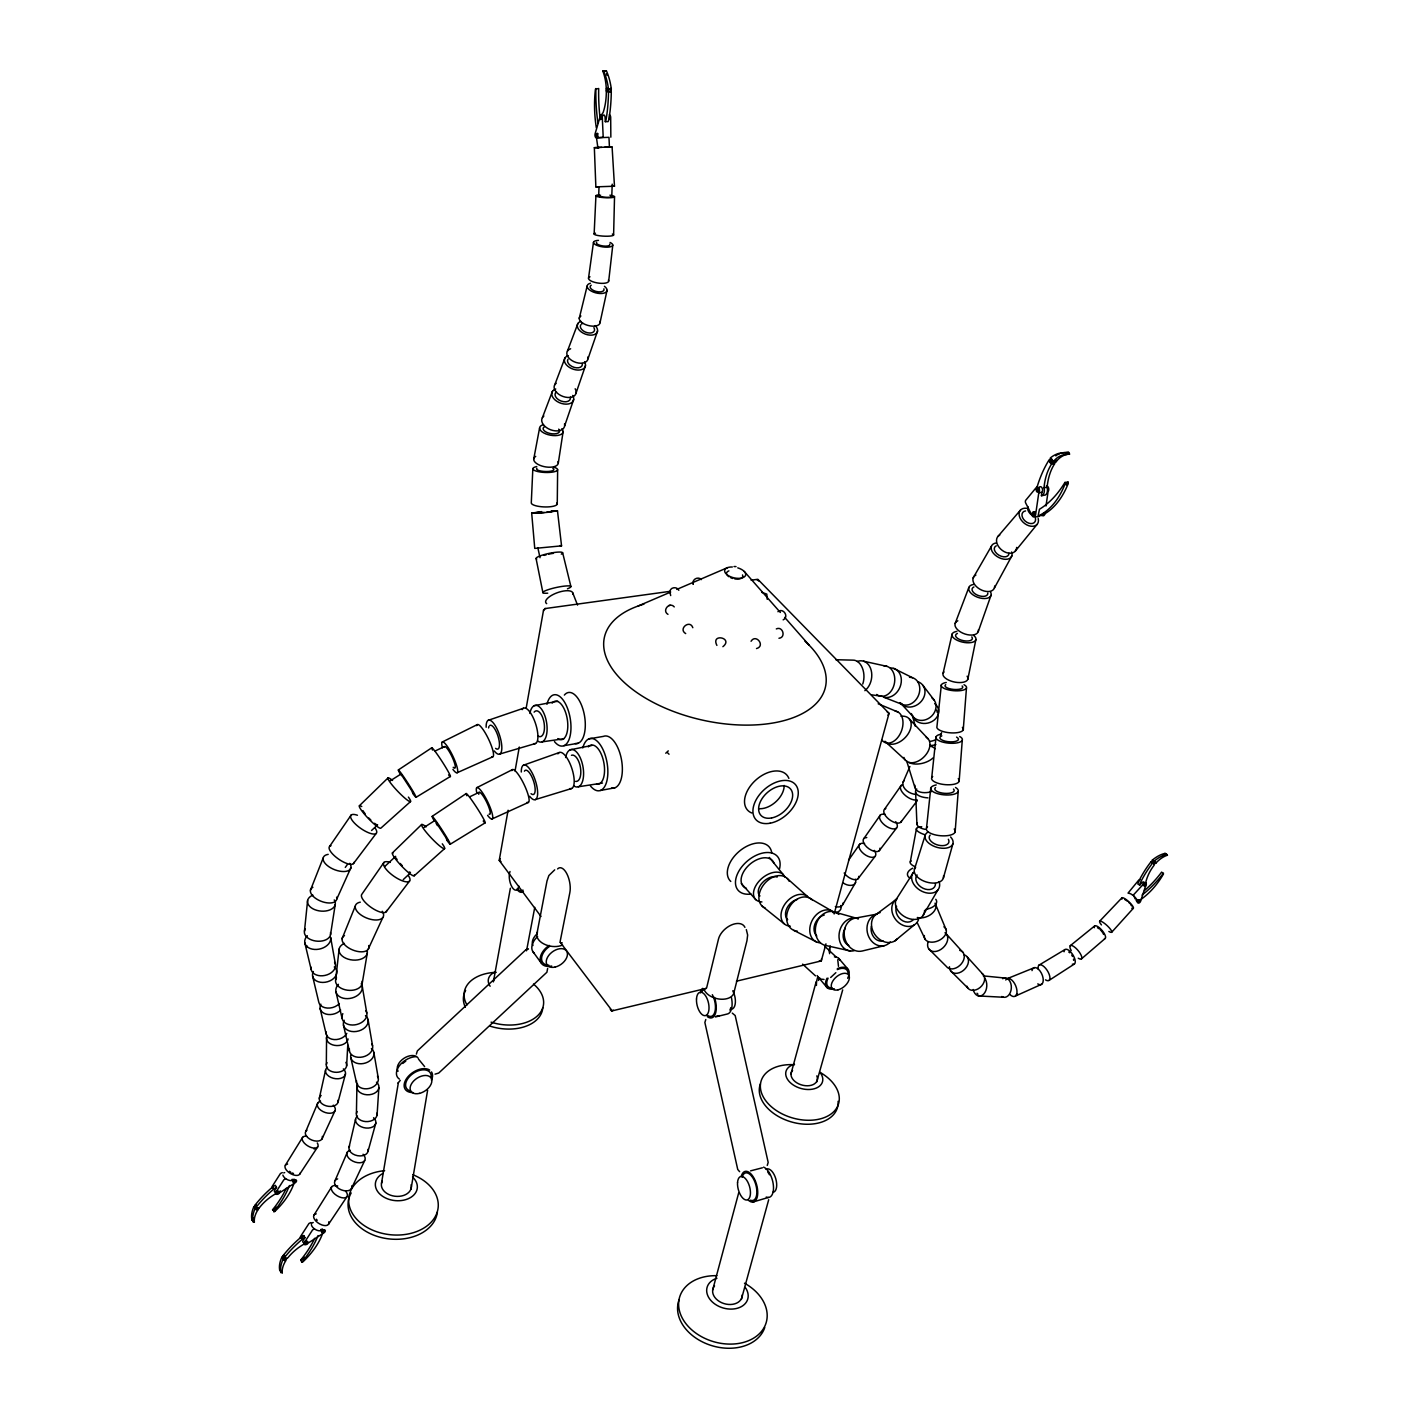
<?xml version="1.0" encoding="UTF-8"?>
<svg xmlns="http://www.w3.org/2000/svg" width="1419" height="1419" viewBox="0 0 1419 1419"><rect width="100%" height="100%" fill="white"/><g stroke="black" fill="none" stroke-linecap="round" stroke-linejoin="round"><path stroke-width="1.5" d="M326.335 1064.427L326.565 1037.289M557.259 503.922L557.632 469.76M356.417 1113.418L356.914 1086.174M821.512 958.889L821.282 960.929L736.443 981.185M613.611 234.969L614.533 196.709M416.37 1054.104L417.363 1050.894L525.669 949.967L528.436 948.921M838.469 966.321L837.76 959.723M598.694 195.875L598.978 187.627M611.766 196.567L612.21 184.186M543.548 610.844L544.807 608.609L669.91 591.368C670.46 587.023 677.129 586.366 678.832 590.304M532.834 468.678L531.291 502.805A13.002 3.547 2.2 0 0 545.588 506.955A13.002 3.547 2.2 0 0 556.904 502.982M594.135 233.975L595.927 195.733M346.626 1065.988L347.761 1045.2M693.111 583.883C691.816 579.324 698.325 576.025 701.323 579.626M377.082 1114.979L378.855 1087.841M669.75 591.368L670.69 595.572M1039.293 487.249A3.14 1.969 83.9 0 1 1042.096 487.994A3.14 1.969 83.9 0 1 1041.901 492.358L1041.422 495.71L1042.273 495.408A5.995 3.76 83.9 0 0 1044.012 487.728A46.313 29.604 83.7 0 1 1051.248 464.563L1051.55 462.896A2.022 1.277 84.5 0 1 1050.095 460.075L1048.978 460.093A115.702 75.118 82.7 0 0 1037.005 487.302M1041.422 495.71L1045.36 495.018A5.995 3.778 83.9 0 0 1047.116 487.338A46.277 29.622 83.7 0 1 1054.37 464.19L1054.672 462.541A2.022 1.277 84.5 0 1 1053.696 462.097M955.129 832.031L958.197 791.518M959.138 781.337L962.277 740.186M963.253 729.827L966.463 688.038M304.464 931.095L307.604 900.515M1138.02 901.491C1140.628 896.613 1140.096 905.233 1137.133 901.03M1153.647 862.628L1150.915 861.883A76.183 50.037 -60.2 0 0 1138.286 882.192L1137.896 884.055L1139.705 885.101L1140.113 883.221A76.254 50.037 -60.2 0 1 1152.742 862.912C1155.226 866.087 1157.602 860.907 1152.246 860.198A32.832 21.817 -60.2 0 1 1165.052 853.369L1167.429 855.214A25.045 16.638 -60.3 0 0 1156.13 862.858L1153.647 862.078M941.347 684.863L936.966 726.457A13.321 4.629 5.2 0 0 951.706 732.913A13.321 4.629 5.2 0 0 962.384 727.379M931.715 777.701L936.043 736.78M1143.661 885.048L1144.69 886.13L1145.594 883.948L1143.661 885.048L1145.523 886.219L1140.557 901.402A2.217 1.472 -59.8 0 1 1137.612 902.644L1136.122 900.338M926.501 828.146L930.793 787.864M335.647 979.855L339.123 949.063M608.698 281.033L612.795 245.079M1044.881 513.589L1044.827 513.98A3.193 2.004 83.4 0 1 1042.238 515.505M588.495 278.301L593.461 242.418M1038.797 492.748L1035.551 515.186A3.21 2.004 83.4 0 1 1032.11 515.647L1025.671 502.982A1.987 1.242 83.6 0 1 1025.777 500.215L1036.189 487.622A3.14 1.969 83.8 0 1 1038.992 488.384A3.14 1.969 83.8 0 1 1038.797 492.748L1041.901 492.358M1045.998 505.962L1048.091 491.595A3.14 1.987 83.9 0 0 1048.57 487.959A3.14 1.987 83.9 0 0 1046.406 485.919M768.69 1199.729L741.357 1299.414M558.288 463.108L563.095 431.819M829.583 950.056L830.204 945.976M330.521 934.731L335.256 904.417M381.498 1183.286L398.384 1082.608M362.2 983.491L367.308 952.983M411.013 1189.211L427.616 1090.271M257.584 1209.36L257.974 1209.768A28.469 17.134 -30.8 0 0 254.356 1222.131L251.943 1219.95A37.302 22.509 -30.9 0 1 253.895 1206.647L254.693 1207.126M254.693 1206.593C254.143 1209.786 259.269 1211.383 258.613 1207.746M541.011 916.497L499.222 860.393L508.091 810.249M515.044 771.031L519.283 747.05M526.236 707.815L543.601 609.744M493.386 981.895L510.379 888.223M292.882 1181.743C292.846 1184.493 297.706 1180.661 294.655 1180.431C290.363 1182.399 296.837 1181.264 294.407 1179.402M910.288 861.883L916.479 828.554M282.665 1257.163L284.456 1260.622L286.78 1258.582L284.102 1259.735L285.999 1260.391A29.019 17.01 -31.3 0 0 282.239 1272.825L279.774 1270.59A38.011 22.332 -31.4 0 1 281.867 1257.216L283.09 1257.677M533.739 459.011L539.61 427.846M526.538 950.801L534.768 907.344M536.79 934.411L547.007 880.968L548.869 875.541L554.705 869.847M967.811 679.329L975.846 639.809M600.006 322.769L607.03 290.381M319.31 1098.271L325.554 1070.192M943.067 673.333L952.114 634.098M348.985 1147.474L355.566 1119.219M579.254 318.299L587.147 286.035M733.676 993.602L746.944 940.762L747.653 935.05L746.323 929.605M338.112 1101.818L345.473 1073.988M712.64 1290.102L738.643 1193.024M819.295 960.947L821.282 960.929L825.964 943.848M834.141 913.96L889.039 713.314L757.817 579.289L751.112 580.194M790.968 1073.793L816.209 981.593M368.106 1151.022L375.84 1123.014M943.351 878.113L952.929 843.684M816.723 1081.934L842.691 989.877M602.88 115.826A2.59 1.242 87.7 0 1 604.21 115.152A2.59 1.242 87.7 0 1 605.097 117.475L605.31 121.679L608.095 121.626L608.822 119.835A91.348 42.676 87.9 0 0 611.287 91.863L610.844 90.727C601.106 95.108 609.549 81.841 606.321 92.146A37.515 17.773 87.9 0 1 603.004 112.846A4.949 2.377 87.7 0 0 601.674 115.276M1138.215 881.944L1138.694 881.004M1151.82 861.617L1151.838 862.823M1155.474 863.089L1155.314 861.705M914.457 869.208L925.206 835.17M576.149 392.779L585.479 365.659M564.638 425.895L573.702 399.431M587.98 358.83L597.559 331.017M978.223 631.65L990.994 595.359M567.458 351.025L577.888 323.497M665.759 753.223L668.26 750.882M542.448 417.541L552.417 391.378M554.811 384.709L565.01 357.872M955.164 623.402L968.858 587.466M310.442 890.21L323.142 858.069M767.218 599.297L766.792 594.1L761.755 592.362M342.085 938.668L355.264 906.156M305.883 1131.227L317.838 1102.865M335.044 1180.661L347.407 1152.051M903.105 782.171L909.898 766.473M887.265 712.036L889.039 713.314L887.992 715.194M336.746 899.114L350.972 867.577M368.142 949.382L382.828 917.543M321.9 1139.12L334.795 1111.237M351.38 1188.714L364.683 1160.582M273.051 1186.266L273.264 1187.455M278.567 1191.339L276.457 1192.669L276.173 1191.109M500.978 861.599L499.275 860.428L500.322 858.672M1137.258 900.32L1139.191 899.788L1137.275 901.508M994.417 587.963L1011.836 555.946M595.767 133.758C596.725 140.907 595.554 130.69 598.108 133.918M597.151 133.723L598.073 136.526L596.636 136.596M605.31 121.679L606.037 119.888A91.419 42.623 87.8 0 0 608.485 91.898L608.024 90.763M973.168 577.87L991.402 546.226M843.01 904.275L855.551 882.529M922.705 915.964L937.87 889.961M285.379 1165.212L302.602 1137.346M313.989 1215.072L331.656 1186.852M1041.511 515.079L1041.156 515.647A83.632 52.06 84.9 0 0 1068.223 483.471L1068.046 482.07L1064.924 482.442A124.535 76.821 85.7 0 1 1039.471 509.261L1038.069 516.055A83.703 52.024 84.9 0 0 1065.101 483.861L1068.223 483.471M611.891 1010.452L560.292 942.393M258.843 1208.172L256.52 1207.817L255.26 1204.873A86.098 51.386 -31.5 0 1 273.317 1186.408L275.357 1185.344L276.51 1187.401L274.665 1190.31A2.466 1.508 -30.8 0 0 275.995 1192.279M301.857 1238.485L303.755 1235.541L304.961 1237.67L303.063 1240.614A2.519 1.49 -31.3 0 0 304.393 1242.565M299.657 1174.258L317.679 1146.907M328.534 1224.278L347.034 1196.589M329.634 846.363L351.132 815.091M383.946 862.433L361.898 894.201A15.006 5.25 35.1 0 0 372.115 908.071A15.006 5.25 35.1 0 0 386.66 910.448M863.94 838.452L880.33 815.038M884.569 809.22L901.225 785.399M848.58 860.127L859.772 844.181M345.278 867.417L347.584 864.224M600.272 119.693A106.691 52.663 88.2 0 1 598.694 88.51L595.448 89.149A70.684 34.428 88 0 0 596.335 127.781M353.437 863.603L376.248 833.343M386.181 911.778L409.577 881.039M857.998 878.804L875.026 856.437M879.23 850.726L896.56 828.022M900.817 822.204L917.188 800.795M1143.022 883.877L1144.814 883.966L1143.022 885.562M301.591 1236.109L301.555 1237.599M1015.153 551.299L1037.023 524.462M751.059 641.264C755.901 633.282 765.817 646.035 756.504 648.554M767.253 1165.425L768.176 1162.409L735.184 1015.543L732.275 1013.113M398.012 1083.069L400.247 1080.373M705.793 1019.516L704.871 1022.496L737.738 1169.469L739.618 1171.668M998.071 536.293L1020.545 510.006M835.862 972.671L830.683 977.478M1111.645 932.301L1133.267 908.355M1139.705 885.101L1142.029 882.6A2.164 1.454 -60.1 0 1 1144.512 883.203M1099.707 921.162L1121.95 897.801M610.95 91.543L611.323 89.06A39.448 18.749 87.9 0 0 606.427 70.95L602.809 71.056A30.154 14.314 87.9 0 1 606.268 88.386L610.862 89.45L610.791 88.333M359.397 805.744L388.026 777.914M392.424 852.908L421.656 824.492M371.547 830.505L377.631 824.829M384.815 866.459L395.688 856.313M403.244 879.603L409.452 873.82M410.534 801.575L380.824 828.182A15.52 2.324 46.2 0 1 365.588 815.482A15.52 2.324 46.2 0 1 361.756 806.542M414.259 875.771L444.608 848.597M321.386 1230.184L323.834 1230.096L321.333 1231.674M1081.438 958.889L1105.206 938.438M894.875 940.903L914.279 924.904M1070.298 945.675L1094.652 925.951M876.907 913.871L896.932 898.901A15.662 12.487 51.9 0 0 897.464 921.57A15.662 12.487 51.9 0 0 918.448 919.902M432.156 816.351L466.212 793.558M398.313 769.967L431.766 747.778M1049.102 980.352L1074.449 963.98M424.015 827.454L434.853 820.519L447.535 840.101L446.329 838.842M390.314 780.787L400.956 774.047L413.39 793.239L412.29 792.121M303.755 1235.541L301.697 1236.641A87.73 50.942 -31.9 0 0 283.25 1255.425L284.545 1258.44L287.88 1257.802A36.096 21.125 -31.4 0 1 303.826 1244.197A4.807 2.838 -31.3 0 0 304.943 1243.913C310.122 1244.215 305.404 1239.319 304.943 1243.86M305.262 1240.951L304.571 1242.938L306.894 1240.88M283.357 1256.294L284.456 1255.815M777.931 611.713C783.164 607.243 789.478 616.893 783.164 619.855M722.892 646.692C733.942 637.876 710.458 632.803 716.897 645.397M450.213 844.252L485.138 822.843M416.033 797.318L450.32 776.495M1039.01 965.133L1064.889 949.595M613.327 1010.168L611.447 1011.037L706.006 988.458M1152.246 860.198L1153.275 860.659M476.908 787.616L512.49 769.595M442.285 741.995L477.316 724.595M608.042 89.486L611.305 89.237M469.724 796.804L479.161 792.281M551.441 510.84L557.49 510.875L561.552 545.854L534.75 548.408L531.682 513.11L541.739 511.62M435.207 750.953L444.502 746.589M492.074 818.958L528.347 802.444M674.256 606.906C669.591 601.337 661.609 610.649 667.977 614.356M1015.419 996.067L1041.723 984.236M457.149 772.734L492.854 756.788M304.961 1237.67L302.886 1238.769A87.801 50.924 -31.9 0 0 284.439 1257.571L284.545 1258.44M323.018 1230.592C318.725 1234.53 327.913 1231.195 322.485 1229.51M638.142 606.002L670.69 592.042M676.792 589.417L727.645 567.6M276.51 1187.401L274.488 1188.466A86.169 51.368 -31.5 0 0 256.396 1206.948L256.52 1207.817M1007.827 978.418L1034.522 967.598M756.912 579.644L758.899 581.063M557.49 510.875L546.617 512.259M526.325 949.488L527.637 949.009M602.383 115.95C601.39 123.435 599.226 113.591 601.851 117.564M609.514 119.125L609.567 115.861M776.317 628.919C782.827 625.761 786.268 637.557 778.96 638.266M523.522 765.178L559.281 752.531M488.171 720.338L523.434 708.258M322.964 1232.366A68.36 40.725 -30.6 0 1 302.903 1261.863L301.892 1262.2L300.704 1260.054L301.715 1259.717A68.307 40.743 -30.5 0 0 304.287 1257.199M286.248 1188.288A101.015 62.081 -29.4 0 1 272.572 1209.786L274.718 1211.524A67.048 41.027 -30.1 0 0 294.301 1182.399M272.572 1209.786L273.565 1209.467A66.995 41.027 -30 0 0 276.102 1206.984M535.335 799.589L571.644 788.503M762.375 1167.802L750.598 1170.852M752.673 1202.106L768.388 1197.459M499.736 754.039L535.548 743.485M715.389 1016.944L727.22 1014.035A15.574 7.663 76.7 0 0 731.388 997.415M884.268 945.693L862.202 951.014A16.815 14.066 77.8 0 1 844.323 935.689A16.815 14.066 77.8 0 1 858.353 917.987M716.258 1016.341L719.398 1015.596M256.236 1204.873L254.462 1206.185L255.065 1207.48M610.844 137.182L610.684 117.369A2.59 1.242 87.7 0 0 609.301 114.886M570.225 749.8L591.847 745.436M668.899 605.523L670.229 605.257M534.253 705.686L557.756 701.234M597.86 147.611L596.494 137.767L602.596 137.359L603.164 136.313L602.295 117.529A2.607 1.242 87.7 0 0 600.929 115.045A2.607 1.242 87.7 0 0 599.811 117.742L595.058 133.918A2.643 1.259 87.5 0 0 596.352 137.803L608.964 137.324L609.443 147.15L607.651 147.292L612.103 147.062L614.48 186.208L595.856 186.865L594.348 147.682L600.06 147.416M854.699 918.235L877.013 914.102A16.194 13.463 77.6 0 0 868.854 936.966A16.194 13.463 77.6 0 0 890.316 942.003M600.414 790.472L614.835 787.811M588.956 738.856L603.394 736.39A26.429 12.487 79.9 0 1 621.699 760.921A26.429 12.487 79.9 0 1 611.571 788.059M563.964 745.684L578.207 743.237M594.348 147.682L598.765 147.47M578.402 786.765L602.472 783.057M550.767 511.78L553.641 511.212L551.211 511.106M542.235 741.835L563.84 738.785M1032.429 514.104L1033.972 513.909M1044.012 487.728L1047.116 487.338M540.373 511.975L535.531 512.773L539.752 512.791M1051.55 462.896L1054.672 462.541M1051.461 464.244L1054.583 463.889M1066.432 454.435L1069.554 454.08L1068.684 452.395L1065.563 452.75A48.583 30.952 83.6 0 0 1050.362 457.947L1050.752 459.011A2.022 1.277 84.5 0 1 1052.526 461.725L1053.306 461.654A37.089 23.662 83.9 0 1 1066.432 454.435L1065.563 452.75M1052.526 461.725L1056.428 461.299A37.054 23.68 83.9 0 1 1069.554 454.08M606.427 70.95L602.809 71.056M550.643 512.028L540.763 512.951M1056.428 461.299L1055.63 461.37A2.022 1.277 84.5 0 0 1055.683 460.341M314.504 1228.96L312.606 1229.865L304.269 1242.742A2.519 1.49 -31.3 0 0 305.05 1244.729A2.519 1.49 -31.3 0 0 308.189 1243.062L324.117 1232.721A2.572 1.525 -31.6 0 0 324.206 1229.776L320.712 1229.493M281.867 1257.216L283.853 1259.309M544.24 512.472L531.682 513.11M282.31 1172.608L280.465 1173.478L272.342 1186.195A2.466 1.508 -30.8 0 0 273.14 1188.182M253.895 1206.647L255.828 1208.669M733.995 566.536L736.018 566.589M598.694 147.416L601.55 147.345M284.58 1255.372L282.576 1256.436L282.807 1257.908M600.84 147.328L605.452 147.168M598.641 186.776L595.856 186.865M611.784 186.297L614.48 186.208M604.778 147.239L609.443 147.15M606.285 147.186L612.103 147.062M597.009 147.682L598.871 147.647M608.485 91.898L611.287 91.863M835.773 659.711L852.677 660.137A16.301 10.731 89.4 0 1 862.255 667.728A16.301 10.731 89.4 0 1 862.752 684.064M310.85 1222.575L308.97 1223.48L300.651 1236.339A2.519 1.49 -31.2 0 0 300.615 1237.989M544.807 608.609L545.889 608.645M285.822 1178.746L283.853 1179.774L275.818 1192.368A2.466 1.508 -30.8 0 0 276.616 1194.337A2.466 1.508 -30.8 0 0 279.703 1192.74L295.383 1182.666A2.519 1.525 -31.1 0 0 295.436 1179.739L291.977 1179.384M978.383 995.943L1003.357 997.238M1155.456 861.794L1154.019 862.841L1154.161 865.182A31.183 20.682 -60.3 0 0 1145.913 881.696A4.133 2.767 -60.1 0 1 1145.913 883.558M559.955 545.552L561.552 545.854M251.943 1219.95L254.356 1222.131M820.891 979.145L824.013 979.447M983.278 975.882L1006.018 978.152M871.568 694.831L882.316 696.321M435.03 1074.148L438.702 1073.066L546.9 972.246L547.645 968.414M863.586 661.201L886.981 666.362M850.531 951.014L827.383 945.834A17.383 14.137 -76.3 0 1 816.617 923.059A17.383 14.137 -76.3 0 1 838.824 914.404M835.667 912.382L858.477 918.785A16.744 13.534 -76.4 0 0 839.197 933.33A16.744 13.534 -76.4 0 0 854.096 950.712M902.803 704.64L883.327 697.048A15.254 12.257 -66 0 0 900.834 684.561A15.254 12.257 -66 0 0 890.493 667.941M878.184 703.806L897.925 712.001M1153.115 860.482L1151.465 862.61M893.686 668.402L912.523 677.732M793.842 930.367L816.652 942.021M1165.052 853.369L1167.429 855.214M1152.459 860.783L1156.13 862.858M1150.915 861.883L1152.742 862.912M1144.477 890.547A87.712 59.687 -60.8 0 0 1161.647 872.1L1163.474 873.962A58.516 39.519 -60.4 0 1 1140.574 899.699M1139.226 900.036L1140.131 900.551M809.202 897.872L831.428 910.75M685.696 633.583C677.803 628.936 689.953 619.127 692.827 627.712M819.437 978.95L819.118 978.56A53.833 25.081 -33.6 0 0 818.532 980.44M602.33 119.214L601.674 117.671M762.198 906.156L784.104 923.716M787.031 878.326L807.961 896.95A17.933 12.558 -50.1 0 0 784.104 905.375A17.933 12.558 -50.1 0 0 790.277 926.199M802.622 964.14L815.499 975.864M905.162 759.892L884.906 741.286A16.585 10.873 -45.3 0 0 908.107 733.925A16.585 10.873 -45.3 0 0 901.03 716.293M824.847 946.402L835.968 956.814M950.606 970.844L967.793 987.979M928.771 948.939L946.349 966.428A10.909 7.769 -43.8 0 0 961.319 963.873A10.909 7.769 -43.8 0 0 959.705 950.34M669.023 754.234L667.533 752.709M909.419 719.061L928.257 738.997M912.719 716.24L900.16 702.653A14.296 12.079 -39.9 0 0 921.392 701.234A14.296 12.079 -39.9 0 0 917.809 681.652M424.6 1066.574L418.516 1059.124M967.315 957.009L983.544 974.959M946.544 934.216L963.111 952.575M741.339 883.54L755.884 899.735M744.23 571.431L780.344 612.458M784.672 617.371L809.238 645.273M838.735 958.393L847.604 968.734A13.959 8.124 -40.7 0 1 847.657 978.276M818.408 977.319L827.188 987.73M769.346 857.448L783.075 874.406M922.918 685.359L934.092 700.01M532.675 951.333L541.047 962.774M1135.218 898.972L1133.515 894.875L1143.838 883.629A2.164 1.454 -60.1 0 1 1146.109 883.381A2.164 1.454 -60.1 0 1 1145.523 886.219M436.236 823.517L437.442 825.574M293.768 1179.473L294.354 1180.502M293.573 1181.619L294.159 1182.63M322.273 1231.657L322.876 1232.721M273.565 1209.467L274.718 1211.524M255.26 1204.873L256.396 1206.948M283.25 1255.425L284.439 1257.571M281.051 1270.679L282.239 1272.825M1128.016 893.119L1138.393 880.543A2.164 1.454 -60.1 0 1 1140.042 879.851M610.294 1009.211L610.809 1010.222M917.153 922.545L925.223 939.396M401.542 775.537L400.956 774.047M817.983 976.857L817.876 976.627A53.798 25.099 -33.6 0 0 816.457 985.425M935.866 905.091L946.242 930.013M572.726 592.84L577.533 605.097M906.617 760.815L914.918 787.527M915.29 726.244L912.577 716.045A13.392 11.104 -12.4 0 0 932.123 721.455A13.392 11.104 -12.4 0 0 934.713 703.664M692.969 583.227L693.217 584.309M562.633 552.701L570.881 586.49M304.801 942.837L311.169 969.496M312.588 976.112L318.761 1002.116A11.636 8.248 -13.2 0 0 327.292 1008.075A11.636 8.248 -13.2 0 0 339.354 1003.588M320.126 1008.572L326.122 1033.919M335.931 991.739L342.103 1018.434M343.451 1025.068L349.429 1051.071M350.759 1057.527L356.559 1082.892M537.801 547.61L540.036 557.702M1034.77 513.164A1.987 1.242 83.4 0 1 1033.564 515.789A1.987 1.242 83.4 0 1 1032.589 512.543A1.987 1.242 83.4 0 1 1034.77 513.164L1034.877 513.66M536.08 558.572L542.909 592.681M256.059 1209.609L259.801 1207.232A35.422 21.303 -30.9 0 1 275.446 1193.893M335.416 964.246L330.609 937.303A13.197 9.135 -12.7 0 1 314.468 949.435A13.197 9.135 -12.7 0 1 307.338 935.706M373.836 1052.366L378.252 1077.979M368.071 1019.622L372.576 1045.909M362.2 985.992L366.776 1012.989M1064.924 482.442L1065.101 483.861M915.61 792.334L916.94 824.386M1154.073 861.227A32.85 21.817 -60.2 0 1 1166.897 854.362M1145.594 884.551A4.133 2.767 -60.1 0 1 1144.459 886.361M1163.474 873.111A87.801 59.704 -60.8 0 1 1142.1 894.999M1163.456 855.018A25.028 16.638 -60.3 0 1 1165.584 854.22M943.919 926.82A11.6 7.538 -23.9 0 1 938.438 940.708A11.6 7.538 -23.9 0 1 924.354 935.547M934.997 903.229A12.31 7.875 -23.9 0 1 931.591 913.871A12.31 7.875 -23.9 0 1 917.33 917.508M1071.221 950.553A8.638 2.82 49.8 0 1 1072.569 945.817A8.638 2.82 49.8 0 1 1081.118 955.147A8.638 2.82 49.8 0 1 1078.263 958.215M1094.315 927.689A8.177 2.767 49.7 0 1 1101.357 929.622A8.177 2.767 49.7 0 1 1104.479 938.668M1097.472 927.778A5.729 1.951 49.7 0 1 1099.37 928.913M1100.417 929.853A5.729 1.951 49.7 0 1 1103.61 934.411M982.143 973.629A10.252 7.414 -43.8 0 1 980.032 987.535A10.252 7.414 -43.8 0 1 966.942 986.187M963.909 954.774A10.873 7.787 -43.8 0 1 967.847 964.37A10.873 7.787 -43.8 0 1 957.08 973.274A10.873 7.787 -43.8 0 1 949.453 966.729M978.01 994.187A7.166 5.197 -43.8 0 1 977.035 993.229M945.001 932.744A11.583 8.177 -43.8 0 1 945.764 944.54A11.583 8.177 -43.8 0 1 933.117 951.475A11.583 8.177 -43.8 0 1 928.026 942.056M909.934 878.148A13.073 6.9 -7.4 0 1 912.719 868.197M935.795 899.309A12.328 6.634 -7.4 0 1 925.809 909.348M927.991 797.868A14.669 6.439 -0.8 0 1 916.78 789.017M925.153 829.352A13.853 6.244 -0.8 0 1 917.029 822.754M1129.098 893.491A5.428 1.295 42.4 0 1 1133.018 895.442M1134.1 896.365A5.428 1.295 42.4 0 1 1137.045 900.888M1121.986 899.096A7.751 1.809 42.5 0 1 1125.072 898.812A7.751 1.809 42.5 0 1 1132.362 905.588A7.751 1.809 42.5 0 1 1131.794 908.213M1101.446 924.922A8.177 1.809 42.6 0 1 1101.623 921.516A8.177 1.809 42.6 0 1 1110.634 929.445A8.177 1.809 42.6 0 1 1108.86 931.449M1124.664 899.469A5.428 1.277 42.5 0 1 1127.555 901.349M1128.619 902.271A5.428 1.277 42.5 0 1 1129.613 903.264M1130.464 904.24A5.428 1.277 42.5 0 1 1131.564 905.89M926.199 737.241A15.609 10.376 -45.3 0 1 923.184 757.675A15.609 10.376 -45.3 0 1 903.903 757.409M1017.512 993.939A6.758 4.665 -86.7 0 1 1016.412 994.79M1002.594 978.684A9.667 6.634 -86.6 0 1 1011.339 987.943A9.667 6.634 -86.6 0 1 1001.725 996.51M984.449 977.815A10.27 6.971 -86.5 0 1 983.669 994.098A10.27 6.971 -86.5 0 1 973.203 989.486M1032.003 970.614A9.153 4.754 66.3 0 1 1038.336 969.124A9.135 3.867 57.7 0 1 1042.646 965.612A9.135 3.867 57.7 0 1 1049.776 976.396A9.135 3.867 57.7 0 1 1045.484 979.855M1038.336 969.124A9.153 4.754 66.3 0 1 1043.249 980.476A9.153 4.754 66.3 0 1 1037.75 983.917M1005.752 979.997A9.685 4.949 66.4 0 1 1013.308 981.682A9.685 4.949 66.4 0 1 1016.731 993.974A9.685 4.949 66.4 0 1 1009.743 994.382M930.988 791.837A14.687 8.195 -15.4 0 1 914.936 785.328M933.099 757.888A15.574 8.549 -15.5 0 1 908.923 762.411M930.279 746.128A15.574 8.549 -15.5 0 1 935.05 748.806M895.176 711.114A16.602 11.015 -69.5 0 1 900.817 732.541A16.602 11.015 -69.5 0 1 881.997 740.221M1064.073 951.759A8.638 3.76 57.6 0 1 1068.862 950.34A8.638 3.76 57.6 0 1 1074.999 959.581A8.638 3.76 57.6 0 1 1072.338 964.175M1068.755 952.025A6.066 2.643 57.6 0 1 1069.784 952.805M1071.735 955.111A6.066 2.643 57.6 0 1 1072.533 956.477M1073.509 959.173A6.066 2.643 57.6 0 1 1073.615 960.326M924.638 834.638A13.835 4.186 11.9 0 1 916.443 829.672A13.835 4.186 11.9 0 1 921.729 826.745M915.078 866.707A13.09 4.133 11.9 0 1 911.193 860.996M1039.293 491.985A2.004 1.259 83.8 0 1 1037.786 489.661A2.004 1.259 83.8 0 1 1039.453 488.189M1035.107 515.576A1.987 1.242 83.4 0 1 1033.937 513.288A1.987 1.242 83.4 0 1 1035.267 511.674M1055.789 455.871A48.53 30.97 83.7 0 1 1056.995 455.127M1058.219 454.47A48.53 30.97 83.7 0 1 1059.461 453.903M1060.738 453.424A48.53 30.97 83.7 0 1 1068.684 452.395M1044.153 512.968A1.987 1.242 83.4 0 1 1042.486 514.423M1068.046 482.07A124.429 76.892 85.7 0 1 1066.219 484.979M1046.548 487.054A2.004 1.259 83.9 0 1 1047.488 487.497M1047.931 488.349A2.004 1.259 83.9 0 1 1047.985 489.874M1056.304 460.253A2.022 1.277 84.5 0 1 1054.317 462.026M943.529 875.825A15.112 8.674 16.8 0 1 926.235 881.962A15.112 8.674 16.8 0 1 915.645 867.24M950.588 836.962A14.509 8.142 16.7 0 1 948.087 847.693A14.509 8.142 16.7 0 1 929.037 843.365A14.509 8.142 16.7 0 1 928.328 831.889M948.353 839.285A10.181 5.711 16.7 0 1 938.58 845.227A10.181 5.711 16.7 0 1 930.137 835.135M994.701 585.976A11.795 7.379 28.9 0 1 979.873 589.204A11.795 7.379 28.9 0 1 975.882 575.085M1011.641 551.991A11.334 6.989 28.9 0 1 1005.521 559.317A11.334 6.989 28.9 0 1 992.236 551.636A11.334 6.989 28.9 0 1 996.103 542.998M1008.962 553.179A7.964 4.896 28.9 0 1 999.011 555.255A7.964 4.896 28.9 0 1 996.262 545.818M958.251 778.623A13.906 5.108 5.3 0 1 945.267 784.654A13.906 5.108 5.3 0 1 932.691 776.495M959.705 736.496A13.303 4.683 5.2 0 1 957.133 742.882A13.303 4.683 5.2 0 1 938.562 740.487A13.303 4.683 5.2 0 1 941.223 734.12M956.566 737.082A9.33 3.281 5.2 0 1 955.377 741.428A9.33 3.281 5.2 0 1 942.801 740.399A9.33 3.281 5.2 0 1 941.844 735.876M954.207 829.068A14.527 5.605 5.3 0 1 940.62 835.738A14.527 5.605 5.3 0 1 927.529 826.816M955.519 787.474A13.888 5.162 5.3 0 1 952.805 794.516A13.888 5.162 5.3 0 1 933.418 791.944A13.888 5.162 5.3 0 1 936.221 784.92M953.479 789.053A9.738 3.618 5.3 0 1 944.38 793.327A9.738 3.618 5.3 0 1 935.564 787.563M924.603 910.395A15.698 11.228 31.7 0 1 906.28 917.561A15.698 11.228 31.7 0 1 897.358 897.588L913.464 872.33A15.095 10.66 31.6 0 0 923.929 892.143A15.095 10.66 31.6 0 0 939.13 881.554M935.493 883.611A10.589 7.485 31.6 0 1 923.184 888.329A10.589 7.485 31.6 0 1 917.1 874.955M883.186 940.974A11.37 9.454 77.6 0 1 873.927 937.303A11.37 9.454 77.6 0 1 871.372 926.217M1016.678 547.415A11.37 7.875 39.6 0 1 1002.364 550.483A11.37 7.875 39.6 0 1 999.756 535.069M1038.211 518.485A10.962 7.485 39.6 0 1 1030.974 526.236A10.962 7.485 39.6 0 1 1019.321 516.002A10.962 7.485 39.6 0 1 1026.593 508.286M1040.233 515.576A7.716 5.25 39.6 0 1 1031.613 514.955A7.716 5.25 39.6 0 1 1027.888 506.565M1035.409 518.112A7.698 5.25 39.6 0 1 1030.886 523.593A7.698 5.25 39.6 0 1 1022.514 517.474A7.698 5.25 39.6 0 1 1025.582 510.929M761.914 901.934A18.607 11.476 -40.6 0 1 759.36 880.844A18.607 11.476 -40.6 0 1 784.76 876.889M759.945 895.957A13.055 8.053 -40.6 0 1 762.375 882.707A13.055 8.053 -40.6 0 1 777.186 877.048M797.407 931.219A17.986 13.888 -61.8 0 1 788.698 908.603A17.986 13.888 -61.8 0 1 812.236 899.859M820.058 942.837A17.312 13.25 -61.8 0 1 811.81 921.126A17.312 13.25 -61.8 0 1 834.319 912.648M816.812 936.043A12.15 9.294 -61.8 0 1 814.861 924.159A12.15 9.294 -61.8 0 1 824.262 915.024M963.998 684.703A12.736 4.239 5.1 0 1 961.568 690.468A12.736 4.239 5.1 0 1 943.777 688.233A12.736 4.239 5.1 0 1 946.278 682.468M962.135 685.98A8.94 2.98 5.1 0 1 953.834 689.439A8.94 2.98 5.1 0 1 945.71 684.65M967.102 676.207A12.753 5.765 12.1 0 1 955.093 682.149A12.753 5.765 12.1 0 1 944.007 672.021M973.629 635.393A12.221 5.339 12 0 1 971.057 642.576A12.221 5.339 12 0 1 954.277 638.532A12.221 5.339 12 0 1 956.903 631.366M971.82 636.9A8.567 3.76 12 0 1 968.343 640.962A8.567 3.76 12 0 1 957.63 638.39A8.567 3.76 12 0 1 957.417 633.442M848.793 945.48A11.742 9.49 -76.4 0 1 845.334 927.955M765.125 908.018A18.66 13.214 -50 0 1 764.983 883.097A18.66 13.214 -50 0 1 789.07 881.164M787.669 919.707A12.576 8.816 -50.1 0 1 786.906 908.284A12.576 8.816 -50.1 0 1 797.443 899.362M978.383 629.876A12.239 6.669 19.9 0 1 962.987 633.246A12.239 6.669 19.9 0 1 957.825 620.812M990.533 591.883A11.76 6.261 19.8 0 1 984.591 598.552A11.76 6.261 19.8 0 1 970.099 592.202A11.76 6.261 19.8 0 1 973.576 584.451M987.801 593.018A8.248 4.399 19.8 0 1 977.478 595.182A8.248 4.399 19.8 0 1 973.931 586.952M897.464 938.668A16.265 13.073 52.1 0 1 874.654 934.234A16.265 13.073 52.1 0 1 880.099 912.594M913.41 919.53A10.98 8.762 51.9 0 1 900.959 919.618A10.98 8.762 51.9 0 1 896.56 906.262M606.605 73.841A30.136 14.332 88 0 1 607.048 75.331M603.625 70.968A39.484 18.731 87.9 0 1 608.503 89.273M597.949 123.151A106.762 52.609 88.2 0 1 595.891 88.528M558.004 461.547A12.452 5.8 10.5 0 1 543.796 466.549A12.452 5.8 10.5 0 1 535.708 456.386M561.782 428.84A11.92 5.428 10.6 0 1 557.632 435.438A11.92 5.428 10.6 0 1 541.987 431.802A11.92 5.428 10.6 0 1 543.477 424.618M558.678 429.141A8.354 3.814 10.6 0 1 556.354 433.646A8.354 3.814 10.6 0 1 545.747 431.855A8.354 3.814 10.6 0 1 544.435 426.729M612.334 234.064A9.756 1.685 3 0 1 610.081 236.086A9.756 1.685 3 0 1 597.541 235.448A9.756 1.685 3 0 1 595.483 233.195M609.922 195.201A9.312 1.472 3 0 1 612.813 197.472A9.312 1.472 3 0 1 599.19 197.046A9.312 1.472 3 0 1 598.712 194.846M610.897 195.999A6.545 1.029 3 0 1 608.946 197.276A6.545 1.029 3 0 1 600.202 196.62A6.545 1.029 3 0 1 600.663 195.254M575.174 388.771A11.512 7.148 21.1 0 1 571.431 397.178A11.512 7.148 21.1 0 1 557.277 393.098A11.512 7.148 21.1 0 1 556.159 383.29M584.539 361.845A11.05 6.776 21.2 0 1 580.194 369.951A11.05 6.776 21.2 0 1 566.216 364.648A11.05 6.776 21.2 0 1 568.185 355.619M582.251 363.441A7.751 4.754 21.2 0 1 574.252 367.397A7.751 4.754 21.2 0 1 567.972 359.291M564.531 423.82A11.973 7.556 20.9 0 1 550.59 429.762A11.973 7.556 20.9 0 1 543.867 416.033M572.744 395.422A11.476 7.166 21.1 0 1 568.168 404.007A11.476 7.166 21.1 0 1 553.658 398.508A11.476 7.166 21.1 0 1 555.734 388.983M570.367 397.107A8.053 5.02 21.1 0 1 561.002 401.009A8.053 5.02 21.1 0 1 556.461 391.857M554.226 467.33A12.399 3.228 2.2 0 1 553.747 471.888A12.399 3.228 2.2 0 1 536.205 471.126A12.399 3.228 2.2 0 1 536.754 466.567M552.878 468.43A8.709 2.27 2.2 0 1 546.12 471.516A8.709 2.27 2.2 0 1 536.914 468.27M547.734 593.177A14.35 2.164 -12.2 0 1 546.28 590.357A14.35 2.164 -12.2 0 1 566.092 585.958A14.35 2.164 -12.2 0 1 567.44 588.814M536.79 559.015A13.605 2.253 -12.1 0 1 550.111 553.179A13.605 2.253 -12.1 0 1 561.303 554.137M544.098 555.397A9.543 1.579 -12.1 0 1 546.28 554.758M548.674 554.173A9.543 1.579 -12.1 0 1 553.445 553.339M587.856 356.967A11.068 6.776 21.2 0 1 581.01 363.246A11.068 6.776 21.2 0 1 568.185 357.162A11.068 6.776 21.2 0 1 570.633 348.772M595.217 325.59A10.625 6.403 21.4 0 1 593.958 334.724A10.625 6.403 21.4 0 1 579.626 330.521A10.625 6.403 21.4 0 1 580.921 321.368M593.905 327.576A7.467 4.505 21.4 0 1 587.75 332.826A7.467 4.505 21.4 0 1 580.743 324.845M581.613 323.958A7.467 4.505 21.4 0 1 582.872 323.355M599.776 321.368A10.643 5.144 14.2 0 1 587.768 325.377A10.643 5.144 14.2 0 1 580.921 316.011M604.441 286.319A10.199 4.825 14.3 0 1 603.784 293.183A10.199 4.825 14.3 0 1 589.719 290.097A10.199 4.825 14.3 0 1 590.41 283.25M603.909 288.802A7.148 3.388 14.3 0 1 595.856 291.374A7.148 3.388 14.3 0 1 591.226 285.184M546.687 603.643A14.332 5.304 -19.7 0 1 557.383 592.681A14.332 5.304 -19.7 0 1 572.726 594.295M608.396 280.111A10.199 3.423 8.3 0 1 597.062 282.895A10.199 3.423 8.3 0 1 589.985 276.776M610.081 242.472A9.756 3.157 8.3 0 1 609.194 247.03A9.756 3.157 8.3 0 1 595.111 244.476A9.756 3.157 8.3 0 1 598.481 240.361M609.709 244.086A6.847 2.217 8.3 0 1 603.004 245.966A6.847 2.217 8.3 0 1 596.619 242.277M557.596 868.942A15.733 7.077 78.7 0 1 566.837 873.749A15.733 7.077 78.7 0 1 569.835 892.657L560.186 941.311A3.157 1.809 -44.3 0 0 562.261 942.855M744.922 927.352A15.857 9.702 -39.6 0 0 731.299 925.028A15.857 9.702 -39.6 0 0 718.475 939.112L706.751 987.376A3.157 1.277 82.8 0 1 705.669 988.404M734.137 991.083A15.574 9.827 13.8 0 1 720.958 999.224A15.574 9.827 13.8 0 1 704.055 989.486M751.751 812.998A26.34 16.833 -41.7 0 1 755.245 780.574A26.34 16.833 -41.7 0 1 788.875 778.41M784.157 785.47A19.742 12.629 -41.7 0 1 759.218 808.706M750.97 894.041A25.95 16.159 -40.6 0 1 736.355 876.871A25.95 16.159 -40.6 0 1 763.528 852.89A25.95 16.159 -40.6 0 1 779.51 868.871M562.545 945.001A15.538 9.685 10.4 0 1 543.832 943.937A15.538 9.685 10.4 0 1 537.517 931.981M730.785 881.447A25.844 16.177 -40.6 0 1 742.155 849.076A25.844 16.177 -40.6 0 1 771.705 852.677M746.447 888.4A19.458 12.115 -40.6 0 1 748.984 865.076A19.458 12.115 -40.6 0 1 773.887 862.858M742.509 574.943A8.266 4.08 12.8 0 1 734.829 578.952M732.718 578.455A8.266 4.08 12.8 0 1 730.75 577.728M729.047 576.788A8.266 4.08 12.8 0 1 726.9 574.571M726.599 573.436A8.266 4.08 12.8 0 1 728.905 570.881M737.774 567.866A10.749 5.304 12.8 0 1 743.893 577.196A10.749 5.304 12.8 0 1 726.617 574.376A10.749 5.304 12.8 0 1 732.328 566.979M804.91 641.104A113.272 59.314 12.7 0 1 782.259 721.065A113.272 59.314 12.7 0 1 627.783 685.59A113.272 59.314 12.7 0 1 643.924 604.157M916.372 794.427A11.068 7.148 24.9 0 1 905.198 789.212A11.068 7.148 24.9 0 1 904.08 780.574M829.352 948.406A7.68 6.279 7.7 0 1 829.281 951.67M895.726 821.672A10.412 5.108 36.2 0 1 892.941 828.891A10.412 5.108 36.2 0 1 880.348 820.093A10.412 5.108 36.2 0 1 885.367 814.435M879.993 848.172A9.827 4.913 36.2 0 1 873.749 851.187A9.827 4.913 36.2 0 1 863.905 843.294A9.827 4.913 36.2 0 1 866.761 837.565M917.153 799.855A11.05 5.286 36.1 0 1 903.832 794.055A11.05 5.286 36.1 0 1 902.519 784.689M901.508 821.069A10.43 5.091 36.2 0 1 888.95 819.277A10.43 5.091 36.2 0 1 885.828 808.528M935.884 744.549A12.54 9.49 9.4 0 1 929.64 745.436M931.981 697.917A13.427 11.405 -39.8 0 1 930.172 717.358A13.427 11.405 -39.8 0 1 911.353 713.58M936.717 710.103A9.365 7.982 -39.8 0 1 937.108 712.232M829.352 951.972A7.663 6.616 -8.8 0 1 829.583 953.674M884.019 665.972A15.29 11.405 -79.7 0 1 894.13 684.632A15.29 11.405 -79.7 0 1 876.694 694.476M857.307 661.485A16.265 12.026 -79.8 0 1 871.177 670.282A16.265 12.026 -79.8 0 1 864.863 690.681M874.317 850.389A9.809 4.931 36.2 0 1 871.585 857.324A9.809 4.931 36.2 0 1 859.719 849.023A9.809 4.931 36.2 0 1 864.561 843.542M858.743 876.357A9.259 4.754 36.3 0 1 853.44 879.478A9.259 4.754 36.3 0 1 844.199 873.004M855.426 879.248A9.241 5.818 29 0 1 852.624 885.101A9.241 5.818 29 0 1 843.134 882.92M843.223 902.786A8.727 5.552 29 0 1 835.348 906.617M909.49 677.289A14.332 11.583 -66 0 1 918.767 694.725A14.332 11.583 -66 0 1 900.107 703.256M840.917 905.482A8.691 6.368 19.8 0 1 832.687 912.435M941.613 732.683A12.576 10.483 -12.4 0 1 940.389 735.326M935.848 739.53A12.576 10.483 -12.4 0 1 929.605 741.392M588.264 746.873A19.884 9.312 79.9 0 1 603.554 761.24A19.884 9.312 79.9 0 1 596.548 784.193M582.819 747.902A26.518 12.399 79.9 0 1 599.74 744.053A26.518 12.399 79.9 0 1 607.013 780.344A26.518 12.399 79.9 0 1 590.464 785.966M314.716 1238.308A103.019 61.656 -29.9 0 1 300.704 1260.054M280.944 1272.737A38.047 22.314 -31.4 0 1 283.055 1259.38M308.047 1241.962A4.807 2.838 -31.3 0 1 307.125 1242.76M318.051 1235.577A103.108 61.638 -30 0 1 301.892 1262.2M367.219 950.624A14.243 8.993 6.4 0 1 357.748 959.918A14.243 8.993 6.4 0 1 340.737 954.544A14.243 8.993 6.4 0 1 344.409 943.387M362.111 981.239A13.41 8.603 6.1 0 1 347.389 990.196A13.41 8.603 6.1 0 1 336.498 977.726M363.069 1154.25A9.667 5.729 22.6 0 1 361.951 1162.445A9.667 5.729 22.6 0 1 348.985 1158.383A9.667 5.729 22.6 0 1 350.138 1150.206M351.77 1185.841A9.135 5.499 22.5 0 1 346.147 1190.878A9.135 5.499 22.5 0 1 335.647 1185.699A9.135 5.499 22.5 0 1 337.651 1178.87M365.481 1015.561A12.611 9.064 -13 0 1 365.126 1027.409A12.611 9.064 -13 0 1 349.287 1030.904A12.611 9.064 -13 0 1 344.196 1020.261M371.707 1043.816A11.849 8.603 -13.3 0 1 362.785 1056.942A11.849 8.603 -13.3 0 1 349.376 1048.801M361.224 983.686A13.445 9.525 -12.7 0 1 356.417 996.138A13.445 9.525 -12.7 0 1 339.443 996.599A13.445 9.525 -12.7 0 1 338.414 984.307M365.871 1010.789A12.647 9.064 -13 0 1 354.697 1024.89A12.647 9.064 -13 0 1 342.83 1013.645M382.261 911.264A15.041 7.592 22.2 0 1 376.62 919.991A15.041 7.592 22.2 0 1 357.819 912.222A15.041 7.592 22.2 0 1 360.284 902.165M368.709 945.551A14.19 7.343 22 0 1 352.568 949.932A14.19 7.343 22 0 1 344.498 935.6M442.285 843.826A16.656 2.288 46.5 0 1 440.174 846.309A16.656 2.288 46.5 0 1 423.909 829.228A16.656 2.288 46.5 0 1 426.126 826.869M414.295 874.902A15.822 2.43 46.4 0 1 401.701 866.158A15.822 2.43 46.4 0 1 393.24 852.854M410.463 872.437A11.104 1.703 46.4 0 1 409.417 871.94M402.198 865.625A11.104 1.703 46.4 0 1 400.247 863.479M397.089 859.542A11.104 1.703 46.4 0 1 396.114 858.016M345.385 1190.825A9.099 4.612 31.9 0 1 343.593 1197.938A9.099 4.612 31.9 0 1 331.798 1190.488A9.099 4.612 31.9 0 1 337.722 1185.982M328.8 1221.794A8.603 4.488 31.9 0 1 324.046 1225.502A8.603 4.488 31.9 0 1 314.681 1219.577A8.603 4.488 31.9 0 1 316.206 1213.83M322.148 1229.067A6.031 3.157 31.8 0 1 317.111 1230.308A6.031 3.157 31.8 0 1 311.47 1225.147M311.382 1224.189A6.031 3.157 31.8 0 1 313.227 1222.522M317.2 1220.322A6.048 3.14 31.9 0 1 316.419 1219.24M565.613 757.533A18.997 8.745 79.9 0 1 576.54 752.017A18.997 8.745 79.9 0 1 583.493 776.264A18.997 8.745 79.9 0 1 573.719 785.824M571.449 755.298A13.321 6.137 79.9 0 1 580.477 767.714A13.321 6.137 79.9 0 1 575.582 781.372M511.851 770.623A18.234 3.938 64.2 0 1 524.019 784.352A18.234 3.938 64.2 0 1 527.141 802.285M476.908 793.274A17.418 3.494 64.1 0 1 481.378 791.146A17.418 3.494 64.1 0 1 492.127 813.335A17.418 3.494 64.1 0 1 487.586 815.34M478.771 794.285A12.221 2.466 64.1 0 1 486.007 800.83A12.221 2.466 64.1 0 1 489.041 814.169M371.388 1048.517A11.831 8.603 -13.4 0 1 365.57 1062.991A11.831 8.603 -13.4 0 1 350.706 1055.257M377.436 1076.01A11.121 8.177 -13.7 0 1 369.1 1088.462A11.121 8.177 -13.7 0 1 356.506 1080.728M376.496 1082.165A11.033 7.751 -0.2 0 1 376.177 1092.151A11.033 7.751 -0.2 0 1 362.129 1093.677A11.033 7.751 -0.2 0 1 357.623 1084.222M377.011 1113.046A10.394 7.379 -0.5 0 1 365.588 1121.578A10.394 7.379 -0.5 0 1 357.074 1111.556M466.869 795.757A17.436 1.259 57 0 1 470.54 798.471A17.436 1.259 57 0 1 482.726 817.344A17.436 1.259 57 0 1 483.205 821.033M434.143 820.643A16.62 0.94 57 0 1 435.473 820.271A16.62 0.94 57 0 1 448.28 840.013A16.62 0.94 57 0 1 446.861 840.279M557.898 753.861A19.032 6.687 71.7 0 1 571.644 767.821A19.032 6.687 71.7 0 1 569.817 788.556M521.287 772.025A18.199 6.137 71.7 0 1 529.269 768.424A18.199 6.137 71.7 0 1 537.641 792.795A18.199 6.137 71.7 0 1 529.606 796.254M524.409 771.191A12.771 4.31 71.7 0 1 533.916 782.224A12.771 4.31 71.7 0 1 531.043 793.682M373.587 1117.729A10.323 6.776 11.9 0 1 372.789 1126.899A10.323 6.776 11.9 0 1 359.007 1125.533A10.323 6.776 11.9 0 1 357.464 1116.114M368.035 1149.301A9.72 6.492 11.7 0 1 357.517 1155.687A9.72 6.492 11.7 0 1 349.571 1145.878M408.3 875.488A15.84 5.304 35.2 0 1 403.298 881.146A15.84 5.304 35.2 0 1 385.152 867.985A15.84 5.304 35.2 0 1 390.26 862.397M533.509 984.094A40.104 25.897 9.4 0 1 537.038 1016.235A40.104 25.897 9.4 0 1 491.08 1022.177M466.957 1004.918A40.104 25.897 9.4 0 1 496.242 972.317M542.785 1007.792A40.051 25.932 9.4 0 1 490.335 1026.221M465.343 1007.259A40.051 25.932 9.4 0 1 465.627 990.444M490.14 986.258A18.802 12.044 9.5 0 1 494.628 972.192M493.617 980.618A13.427 8.603 9.5 0 1 494.291 978.471M518.875 886.077A10.572 4.576 78.9 0 1 512.064 887.123A10.572 4.576 78.9 0 1 510.006 871.514M522.972 890.05A12.416 5.41 78.9 0 1 517.296 888.454M523.416 891.309A13.8 6.013 78.9 0 1 517.084 889.536M412.787 1174.701A44.929 32.123 6.3 0 1 426.108 1226.566A44.929 32.123 6.3 0 1 354.324 1216.331A44.929 32.123 6.3 0 1 384.638 1170.693M412.539 1177.043A21.072 14.953 6.4 0 1 409.665 1198.044A21.072 14.953 6.4 0 1 380.061 1194.284A21.072 14.953 6.4 0 1 383.112 1173.318M411.155 1184.688A15.059 10.678 6.4 0 1 394.872 1196.235A15.059 10.678 6.4 0 1 382.35 1181.051M437.371 1212.074A44.876 32.14 6.2 0 1 382.545 1237.829A44.876 32.14 6.2 0 1 351.185 1192.936M534.378 953.302A15.52 9.951 -36.6 0 1 537.606 936.505M551.707 966.037A15.591 9.933 -36.6 0 1 540.213 960.184A15.591 9.933 -36.6 0 1 549.224 945.391M548.834 965.204A14.03 8.94 -36.6 0 1 541.561 958.286A14.03 8.94 -36.6 0 1 549.721 946.278M532.959 945.533A11.849 7.627 -36.5 0 1 536.701 934.199M399.395 1079.079A15.698 9.827 -33.4 0 1 399.36 1065.793A15.698 9.827 -33.4 0 1 416.086 1056.658M431.536 1071.913A15.769 9.809 -33.5 0 1 431.465 1080.231M412.947 1092.524A15.769 9.809 -33.5 0 1 407.093 1077.837A15.769 9.809 -33.5 0 1 429.691 1070.068M410.588 1091.051A14.19 8.833 -33.5 0 1 407.022 1079.983A14.19 8.833 -33.5 0 1 422.241 1069.891A14.19 8.833 -33.5 0 1 431.039 1077.518M398.065 1071.239A11.991 7.521 -33.4 0 1 403.901 1058.343A11.991 7.521 -33.4 0 1 418.073 1058.042M402.836 1063.47A14.119 8.851 -33.4 0 1 405.745 1061.199M744.478 1283.202A45.106 33.116 16.3 0 1 753.187 1338.401A45.106 33.116 16.3 0 1 682.929 1319.262A45.106 33.116 16.3 0 1 716.897 1275.681M764.752 1327.492A45.036 33.151 16.3 0 1 710.706 1345.301A45.036 33.151 16.3 0 1 679.133 1299.627M745.241 1287.423A21.161 15.414 16.2 0 1 738.057 1308.052A21.161 15.414 16.2 0 1 709.553 1298.828A21.161 15.414 16.2 0 1 716.932 1278.253M742.279 1294.873A15.112 11.015 16.2 0 1 723.761 1303.511A15.112 11.015 16.2 0 1 714.555 1285.88M714.396 997.344A15.627 7.609 76.8 0 1 715.318 1013.929A15.627 7.609 76.8 0 1 707.247 1016.554M700.347 992.928A15.627 7.609 76.8 0 1 702.795 988.334M712.338 994.684A14.066 6.847 76.8 0 1 714.981 1011.481A14.066 6.847 76.8 0 1 707.318 1015.17M702.015 991.455A14.066 6.847 76.8 0 1 704.959 988.954M732.772 990.799A11.902 5.871 76.7 0 1 735.379 1002.435A11.902 5.871 76.7 0 1 731.654 1009.175M730.803 1007.632A14.013 6.9 76.7 0 1 729.88 1010.062M741.339 1176.138A15.875 7.627 74.5 0 1 751.591 1174.595A15.875 7.627 74.5 0 1 757.586 1195.206A15.875 7.627 74.5 0 1 748.345 1200.226M763.617 1167.128A15.804 7.68 74.4 0 1 773.408 1185.628A15.804 7.68 74.4 0 1 766.242 1197.033M766.065 1169.362A12.079 5.889 74.4 0 1 775.75 1178.692A12.079 5.889 74.4 0 1 772.787 1192.315M767.714 1172.005A14.225 6.9 74.4 0 1 769.488 1174.79M742.119 1177.185A14.279 6.864 74.5 0 1 750.704 1175.092A14.279 6.864 74.5 0 1 756.877 1192.226A14.279 6.864 74.5 0 1 750.42 1200.19M794.445 1064.729A40.371 26.518 16.1 0 0 764.043 1098.235A40.371 26.518 16.1 0 0 826.319 1116.753A40.371 26.518 16.1 0 0 819.934 1072.303A18.926 12.328 16.1 0 1 814.08 1088.816A18.926 12.328 16.1 0 1 788.521 1080.746A18.926 12.328 16.1 0 1 794.427 1064.285M838.097 1101.321A40.335 26.553 16.1 0 1 794.942 1122.837A40.335 26.553 16.1 0 1 760.407 1083.885M816.83 1075.868A13.516 8.816 16.1 0 1 802.977 1085.304A13.516 8.816 16.1 0 1 792.565 1070.405M837.299 968.663A13.959 8.124 -40.7 0 1 847.586 968.734M834.425 988.83A13.959 8.124 -40.7 0 1 827.046 978.188M837.299 969.62A12.558 7.326 -40.7 0 1 848.03 973.328M832.155 988.103A12.558 7.326 -40.7 0 1 828.093 978.188M820.324 978.418A13.906 8.159 -40.7 0 1 817.184 975.562M834.39 956.867A13.906 8.159 -40.7 0 1 839.942 960.166M552.168 703.114A19.494 8.922 80.5 0 1 567.298 719.291A19.494 8.922 80.5 0 1 557.809 738.589M564.354 695.079A25.897 11.991 80.5 0 1 584.007 713.225A25.897 11.991 80.5 0 1 575.103 743.574M546.971 704.285A25.985 11.902 80.5 0 1 563.095 699.975A25.985 11.902 80.5 0 1 570.207 735.503A25.985 11.902 80.5 0 1 554.439 741.569M253.221 1220.074A28.451 17.152 -30.8 0 1 253.15 1217.981M253.096 1222.025A37.32 22.509 -31 0 1 255.03 1208.722M280.306 1190.86A4.7 2.856 -30.8 0 1 277.681 1193.166M289.458 1185.504A101.086 62.064 -29.4 0 1 273.725 1211.844M334.228 899.93A13.977 8.603 6 0 1 327.966 910.555A13.977 8.603 6 0 1 309.732 906.439A13.977 8.603 6 0 1 312.889 895.123M330.485 932.567A13.161 8.23 5.7 0 1 315.852 941.045A13.161 8.23 5.7 0 1 305.351 929.055M307.409 947.2A9.206 5.8 5.6 0 1 306.77 945.693M333.288 1105.17A9.507 5.499 21.9 0 1 332.064 1112.975A9.507 5.499 21.9 0 1 319.293 1108.931A9.507 5.499 21.9 0 1 320.57 1101.144M322.344 1136.371A8.975 5.286 21.7 0 1 311.914 1140.096A8.975 5.286 21.7 0 1 306.947 1130.216M314.876 1148.397A6.297 3.725 21.7 0 1 314.131 1149.106M334.263 966.978A12.381 8.691 -13 0 1 333.784 978.347A12.381 8.691 -13 0 1 318.228 981.735A12.381 8.691 -13 0 1 313.368 971.518M334.547 962.153A12.399 8.674 -12.9 0 1 325.022 975.421A12.399 8.674 -12.9 0 1 311.151 967.208M349.748 863.32A14.758 7.255 21.7 0 1 343.983 871.532A14.758 7.255 21.7 0 1 325.536 863.869A14.758 7.255 21.7 0 1 328.197 854.362M336.622 897.145A13.942 7.024 21.5 0 1 320.57 901.065A13.942 7.024 21.5 0 1 312.889 887.318M408.406 797.106A16.336 2.182 46.3 0 1 406.029 799.092A16.336 2.182 46.3 0 1 390.083 782.33A16.336 2.182 46.3 0 1 392.566 780.45M377.046 824.847A10.891 1.632 46.2 0 1 374.545 823.286M370.838 820.005A10.891 1.632 46.2 0 1 368.834 818M365.233 813.903A10.891 1.632 46.2 0 1 362.945 810.639M317.306 1142.951A8.94 4.434 31.2 0 1 313.634 1148.077A8.94 4.434 31.2 0 1 302.957 1141.302A8.94 4.434 31.2 0 1 306.664 1136.211M300.065 1173.194A8.461 4.31 31.1 0 1 289.068 1172.626A8.461 4.31 31.1 0 1 287.596 1164.077M293.13 1179.774A5.924 3.033 31.1 0 1 286.354 1179.083M285.113 1178.178A5.924 3.033 31.1 0 1 282.895 1175.092M283.747 1172.91A5.924 3.033 31.1 0 1 284.687 1172.626M293.485 1173.46A5.942 3.015 31.1 0 1 292.101 1172.945M290.735 1172.2A5.942 3.015 31.1 0 1 289.494 1171.296M529.89 713.438A18.607 8.39 80.5 0 1 540.302 707.673A18.607 8.39 80.5 0 1 547.024 731.335A18.607 8.39 80.5 0 1 537.748 741.073M534.112 712.143A13.055 5.889 80.5 0 1 544.116 723.016A13.055 5.889 80.5 0 1 537.89 735.929M476.749 725.677A17.879 3.778 64.4 0 1 488.367 738.749A17.879 3.778 64.4 0 1 491.737 756.699M442.444 747.778A17.063 3.352 64.4 0 1 446.506 745.259A17.063 3.352 64.4 0 1 457.042 767.005A17.063 3.352 64.4 0 1 452.909 769.4M444.165 747.281A11.973 2.359 64.4 0 1 452.413 757.569A11.973 2.359 64.4 0 1 453.211 767.289M340.666 1010.044A11.6 8.248 -13.3 0 1 325.873 1014.035A11.6 8.248 -13.3 0 1 320.854 1004.191M346.804 1033.351A10.926 7.84 -13.6 0 1 334.157 1039.577A10.926 7.84 -13.6 0 1 326.086 1031.844M348.098 1038.956A10.838 7.432 -0.5 0 1 334.636 1045.36A10.838 7.432 -0.5 0 1 327.275 1035.391M345.864 1062.37A10.217 7.095 -0.8 0 1 336.587 1072.321A10.217 7.095 -0.8 0 1 327.009 1062.636M432.547 750.083A17.099 1.206 57.1 0 1 435.828 752.354A17.099 1.206 57.1 0 1 447.801 770.854A17.099 1.206 57.1 0 1 448.564 774.88M400.424 774.384A16.301 0.905 57.1 0 1 401.417 773.586A16.301 0.905 57.1 0 1 413.976 792.955A16.301 0.905 57.1 0 1 412.894 793.629M522.157 709.642A18.642 6.403 72.1 0 1 535.318 722.927A18.642 6.403 72.1 0 1 533.828 743.609M486.149 727.255A17.844 5.889 72.1 0 1 493.635 723.318A17.844 5.889 72.1 0 1 501.829 747.192A17.844 5.889 72.1 0 1 494.291 750.97M489.892 725.375A12.523 4.133 72.1 0 1 498.619 738.394A12.523 4.133 72.1 0 1 495.603 748.363M488.597 727.929A12.523 4.133 72.1 0 1 489.076 726.28M343.345 1068.897A10.146 6.51 11.3 0 1 342.422 1077.677A10.146 6.51 11.3 0 1 328.853 1076.258A10.146 6.51 11.3 0 1 327.47 1067.248M338.077 1100.168A9.561 6.226 11.1 0 1 326.405 1105.915A9.561 6.226 11.1 0 1 321.137 1095.45M375.13 828.111A15.556 5.073 34.8 0 1 369.933 833.255A15.556 5.073 34.8 0 1 352.16 820.324A15.556 5.073 34.8 0 1 357.446 815.251M353.952 862.38A14.722 5.02 34.7 0 1 337.882 858.601A14.722 5.02 34.7 0 1 330.999 845.742M276.386 1192.723C278.674 1196.128 280.164 1188.43 276.386 1192.723M1036.438 488.916A2.004 1.259 83.8 0 0 1037.413 492.145A2.004 1.259 83.8 0 0 1038.637 489.502A2.004 1.259 83.8 0 0 1036.438 488.916M1049.617 459.703A2.022 1.277 84.5 0 0 1050.592 462.966A2.022 1.277 84.5 0 0 1051.834 460.253A2.022 1.277 84.5 0 0 1049.617 459.703M771.564 817.965A19.831 12.611 -41.7 0 0 791.979 791.394A19.831 12.611 -41.7 0 0 763.333 796.839A19.831 12.611 -41.7 0 0 771.564 817.965M770.127 823.215A26.447 16.815 -41.7 0 0 797.389 787.829A26.447 16.815 -41.7 0 0 759.236 795.012A26.447 16.815 -41.7 0 0 770.127 823.215M555.006 967.102A11.955 7.592 -36.6 0 0 566.82 951.475A11.955 7.592 -36.6 0 0 548.727 955.448A11.955 7.592 -36.6 0 0 555.006 967.102M419.492 1093.375A12.079 7.503 -33.6 0 0 431.057 1077.961A12.079 7.503 -33.6 0 0 412.379 1082.502A12.079 7.503 -33.6 0 0 419.492 1093.375M696.498 998.994A11.973 5.8 76.8 0 0 705.349 1015.632A11.973 5.8 76.8 0 0 706.414 997.22A11.973 5.8 76.8 0 0 696.498 998.994M737.543 1182.559A12.15 5.818 74.5 0 0 746.607 1200.031A12.15 5.818 74.5 0 0 747.795 1182.062A12.15 5.818 74.5 0 0 737.543 1182.559M838.026 989.841A10.696 6.208 -40.7 0 0 849.076 975.793A10.696 6.208 -40.7 0 0 833.893 979.465A10.696 6.208 -40.7 0 0 838.026 989.841"/></g></svg>
